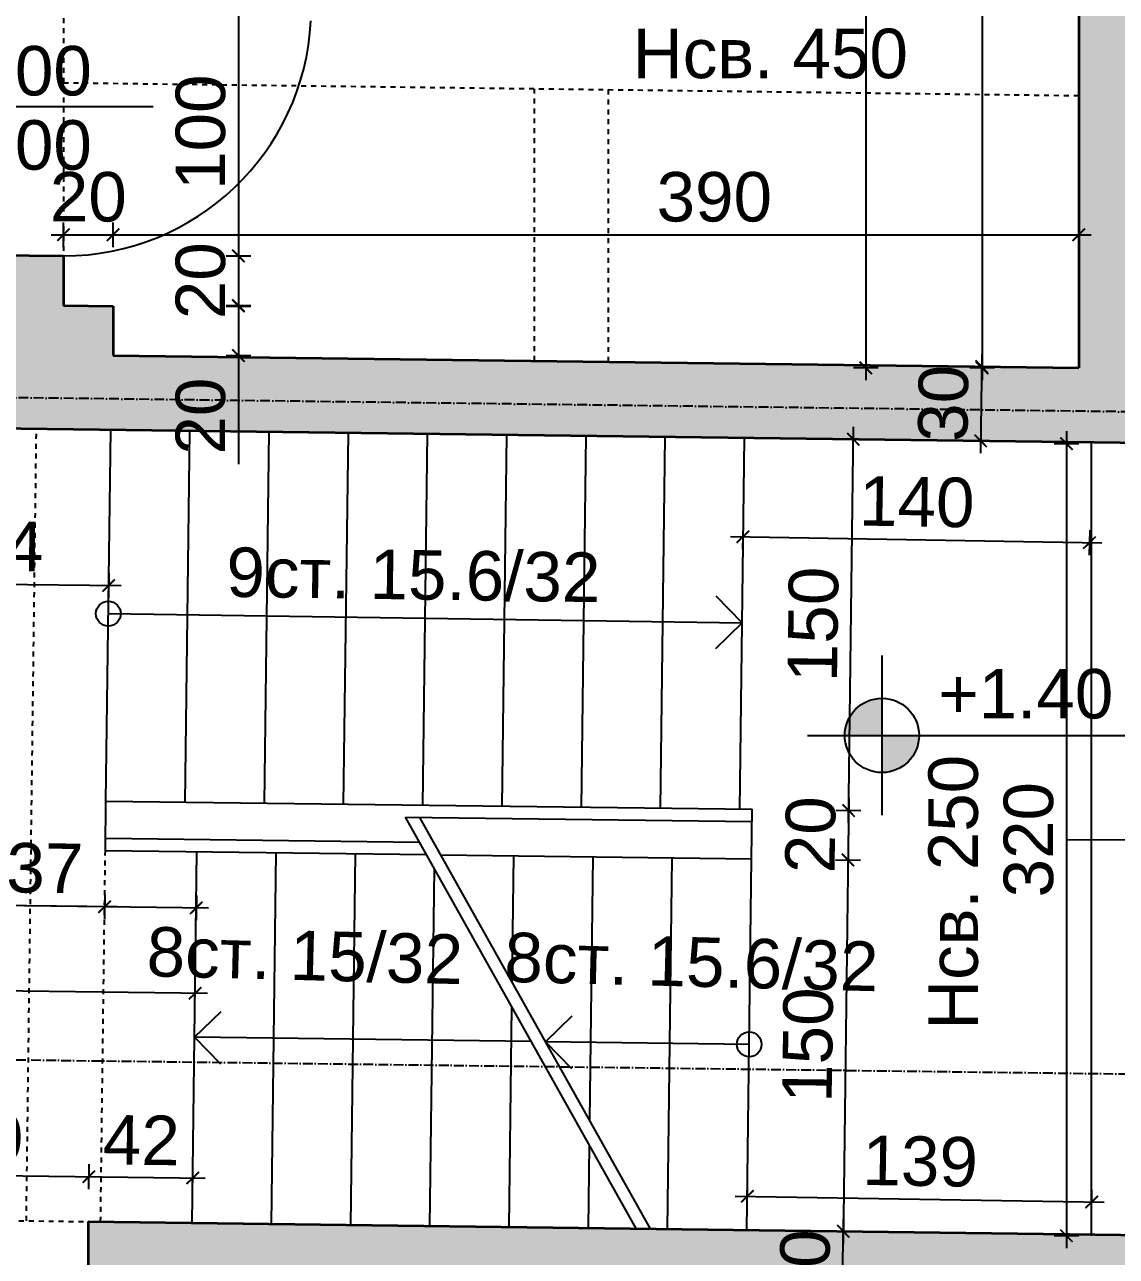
# Model space of a CAD drawing. Header units: inches. Extents: x -72385 to 39588, y -6525 to 66685.
# Drawn here: x -40683.1 to -40242.2, y 22414.9 to 22912.5 of the extents above; entities that cross this region are included whole.
import ezdxf

# ---------------------------------------------------------------- set-up
doc = ezdxf.new("R2010")
doc.units = ezdxf.units.IN
doc.header["$MEASUREMENT"] = 0
doc.linetypes.add('DashDot', pattern=[0.6, 0.4, -0.1, 0, -0.1])
doc.linetypes.add('Hidden', pattern=[0.4, 0.2, -0.2])
for name, color, linetype, lineweight in [('Врати', 251, 'Continuous', 25), ('Изгледни линии', 253, 'Continuous', 25), ('Линия на разрез', 252, 'DashDot', 25), ('Надписи Hсв', 252, 'Continuous', 25), ('Надписи врати', 252, 'Continuous', 25), ('Надписи коти вътрешни', 252, 'Continuous', 25), ('Надписи нива', 252, 'Continuous', 25), ('Надписи прозорци', 252, 'Continuous', 25), ('Оси', 252, 'DashDot', 25), ('Пунктир', 253, 'Hidden', 25), ('Разрезни линии', 7, 'Continuous', 35), ('Щрих стени', 254, 'Continuous', 25)]:
    doc.layers.add(name, color=color, linetype=linetype, lineweight=lineweight)
doc.styles.add('Arial Regular', font='arial.ttf')
doc.styles.get("Standard").update_dxf_attribs({"font": 'arial.ttf'})
doc.dimstyles.new('Annotative', dxfattribs={"dimscale": 0, "dimtxt": 20, "dimasz": 5, "dimexe": 5, "dimexo": 5, "dimgap": 5, "dimtad": 1, "dimdec": 0, "dimzin": 0, "dimdsep": 46, "dimtxsty": 'Standard', "dimblk": 'ARCHTICK', "dimcen": 5, "dimdle": 5, "dimadec": 0, "dimazin": 0, "dimtfac": 1, "dimtdec": 0, "dimtofl": 0, "dimtmove": 0, "dimatfit": 3, "dimldrblk": 'ARCHTICK', "dimfxl": 5, "dimfxlon": 1, "dimtolj": 1, "dimtzin": 0, "dimarcsym": 1})

# ---------------------------------------------------------------- blocks, each defined once
blk = doc.blocks.new('_ArchTick')
at = {"color": 0, "linetype": 'ByBlock', "const_width": 0.15}
blk.add_lwpolyline([(-0.5, -0.5), (0.5, 0.5)], dxfattribs=at)
blk = doc.blocks.new('*D5395')
at = {"layer": 'Defpoints', "color": 0, "ltscale": 50, "transparency": 16777216}
for p in [(-40732.34, 22749.91), (-40648.3, 22748.84), (-40649.1, 22685.95)]:
    blk.add_point(p, dxfattribs=at)
at = {"layer": 'Надписи коти вътрешни', "color": 0, "lineweight": -2, "ltscale": 50, "transparency": 16777216}
for p, q in [((-40733.07, 22692.02), (-40733.2, 22682.02)), ((-40649.04, 22690.95), (-40649.17, 22680.95)), ((-40738.14, 22687.08), (-40644.1, 22685.88))]:
    blk.add_line(p, q, dxfattribs=at)
at = {"layer": 'Надписи коти вътрешни', "color": 0, "lineweight": -2, "ltscale": 50, "transparency": 16777216, "xscale": 5, "yscale": 5, "zscale": 5}
for p, rotation in [((-40733.14, 22687.02), 179.2706286525463), ((-40649.1, 22685.95), 359.2706286525463)]:
    blk.add_blockref('_ArchTick', p, dxfattribs=dict(at, rotation=rotation))
at = {"layer": 'Надписи коти вътрешни', "color": 0, "ltscale": 50, "transparency": 16777216, "insert": (-40690.93, 22701.69), "char_height": 20, "attachment_point": 5, "rotation": 359.2706}
blk.add_mtext('\\A1;84', dxfattribs=at)
blk = doc.blocks.new('*D3099')
at = {"layer": 'Defpoints', "color": 0, "ltscale": 50, "transparency": 16777216}
for p in [(-40657.11, 22447.09), (-40757.34, 22430.2), (-40657.34, 22428.92)]:
    blk.add_point(p, dxfattribs=at)
at = {"layer": 'Надписи коти вътрешни', "color": 0, "lineweight": -2, "ltscale": 50, "transparency": 16777216}
for p, q in [((-40757.17, 22443.36), (-40757.04, 22453.36)), ((-40657.17, 22442.09), (-40657.04, 22452.09)), ((-40762.11, 22448.43), (-40652.11, 22447.03))]:
    blk.add_line(p, q, dxfattribs=at)
at = {"layer": 'Надписи коти вътрешни', "color": 0, "lineweight": -2, "ltscale": 50, "transparency": 16777216, "xscale": 5, "yscale": 5, "zscale": 5}
for p, rotation in [((-40757.11, 22448.36), 179.2706286525483), ((-40657.11, 22447.09), 359.2706286525483)]:
    blk.add_blockref('_ArchTick', p, dxfattribs=dict(at, rotation=rotation))
at = {"layer": 'Надписи коти вътрешни', "color": 0, "ltscale": 50, "transparency": 16777216, "insert": (-40706.91, 22462.94), "char_height": 20, "attachment_point": 5, "rotation": 359.2706}
blk.add_mtext('\\A1;100', dxfattribs=at)
blk = doc.blocks.new('*D3100')
at = {"layer": 'Defpoints', "color": 0, "ltscale": 50, "transparency": 16777216}
for p in [(-40615.15, 22446.56), (-40657.34, 22428.92), (-40615.38, 22428.39)]:
    blk.add_point(p, dxfattribs=at)
at = {"layer": 'Надписи коти вътрешни', "color": 0, "lineweight": -2, "ltscale": 50, "transparency": 16777216}
for p, q in [((-40657.17, 22442.09), (-40657.04, 22452.09)), ((-40615.21, 22441.56), (-40615.08, 22451.56)), ((-40662.11, 22447.15), (-40610.15, 22446.49))]:
    blk.add_line(p, q, dxfattribs=at)
at = {"layer": 'Надписи коти вътрешни', "color": 0, "lineweight": -2, "ltscale": 50, "transparency": 16777216, "xscale": 5, "yscale": 5, "zscale": 5}
for p, rotation in [((-40657.11, 22447.09), 179.2706286525592), ((-40615.15, 22446.56), 359.2706286525592)]:
    blk.add_blockref('_ArchTick', p, dxfattribs=dict(at, rotation=rotation))
at = {"layer": 'Надписи коти вътрешни', "color": 0, "ltscale": 50, "transparency": 16777216, "insert": (-40635.94, 22461.86), "char_height": 20, "attachment_point": 5, "rotation": 359.2706}
blk.add_mtext('\\A1;42', dxfattribs=at)
blk = doc.blocks.new('*D3101')
at = {"layer": 'Defpoints', "color": 0, "ltscale": 50, "transparency": 16777216}
for p in [(-40252.11, 22436.83), (-40391.4, 22425.54), (-40252.34, 22423.2)]:
    blk.add_point(p, dxfattribs=at)
at = {"layer": 'Надписи коти вътрешни', "color": 0, "lineweight": -2, "ltscale": 50, "transparency": 16777216}
for p, q in [((-40391.25, 22434.18), (-40391.08, 22444.17)), ((-40252.19, 22431.83), (-40252.02, 22441.83)), ((-40396.17, 22439.26), (-40247.11, 22436.75))]:
    blk.add_line(p, q, dxfattribs=at)
at = {"layer": 'Надписи коти вътрешни', "color": 0, "lineweight": -2, "ltscale": 50, "transparency": 16777216, "xscale": 5, "yscale": 5, "zscale": 5}
for p, rotation in [((-40391.17, 22439.18), 179.0346488675228), ((-40252.11, 22436.83), 359.0346488675228)]:
    blk.add_blockref('_ArchTick', p, dxfattribs=dict(at, rotation=rotation))
at = {"layer": 'Надписи коти вътрешни', "color": 0, "ltscale": 50, "transparency": 16777216, "insert": (-40321.38, 22453.22), "char_height": 20, "attachment_point": 5, "rotation": 359.0346}
blk.add_mtext('\\A1;139', dxfattribs=at)
blk = doc.blocks.new('*D3102')
at = {"layer": 'Defpoints', "color": 0, "ltscale": 50, "transparency": 16777216}
for p in [(-40392.32, 22745.58), (-40252.34, 22743.22), (-40253.01, 22703.24)]:
    blk.add_point(p, dxfattribs=at)
at = {"layer": 'Надписи коти вътрешни', "color": 0, "lineweight": -2, "ltscale": 50, "transparency": 16777216}
for p, q in [((-40392.91, 22710.59), (-40393.08, 22700.6)), ((-40398, 22705.68), (-40248.01, 22703.16)), ((-40252.93, 22708.24), (-40253.09, 22698.24))]:
    blk.add_line(p, q, dxfattribs=at)
at = {"layer": 'Надписи коти вътрешни', "color": 0, "lineweight": -2, "ltscale": 50, "transparency": 16777216, "xscale": 5, "yscale": 5, "zscale": 5}
for p, rotation in [((-40393, 22705.6), 179.036209973822), ((-40253.01, 22703.24), 359.036209973822)]:
    blk.add_blockref('_ArchTick', p, dxfattribs=dict(at, rotation=rotation))
at = {"layer": 'Надписи коти вътрешни', "color": 0, "ltscale": 50, "transparency": 16777216, "insert": (-40322.75, 22719.63), "char_height": 20, "attachment_point": 5, "rotation": 359.0362}
blk.add_mtext('\\A1;140', dxfattribs=at)
blk = doc.blocks.new('*D3103')
at = {"layer": 'Defpoints', "color": 0, "ltscale": 50, "transparency": 16777216}
for p in [(-40252.34, 22743.22), (-40262.33, 22423.2), (-40252.34, 22423.2)]:
    blk.add_point(p, dxfattribs=at)
at = {"layer": 'Надписи коти вътрешни', "color": 0, "lineweight": -2, "ltscale": 50, "transparency": 16777216}
for p, q in [((-40262.33, 22748.22), (-40262.33, 22418.2)), ((-40257.34, 22743.22), (-40267.33, 22743.22)), ((-40257.34, 22423.2), (-40267.33, 22423.2))]:
    blk.add_line(p, q, dxfattribs=at)
at = {"layer": 'Надписи коти вътрешни', "color": 0, "lineweight": -2, "ltscale": 50, "transparency": 16777216, "xscale": 5, "yscale": 5, "zscale": 5}
for p, rotation in [((-40262.33, 22743.22), 90), ((-40262.33, 22423.2), 270)]:
    blk.add_blockref('_ArchTick', p, dxfattribs=dict(at, rotation=rotation))
at = {"layer": 'Надписи коти вътрешни', "color": 0, "ltscale": 50, "transparency": 16777216, "insert": (-40277.55, 22583.21), "char_height": 20, "attachment_point": 5, "rotation": 90}
blk.add_mtext('\\A1;320', dxfattribs=at)
blk = doc.blocks.new('*D3095')
at = {"layer": 'Defpoints', "color": 0, "ltscale": 50, "transparency": 16777216}
for p in [(-40389.49, 22575.53), (-40391.4, 22425.54), (-40352.46, 22425.04)]:
    blk.add_point(p, dxfattribs=at)
at = {"layer": 'Надписи коти вътрешни', "color": 0, "lineweight": -2, "ltscale": 50, "transparency": 16777216}
for p, q in [((-40350.49, 22580.03), (-40352.52, 22420.04)), ((-40355.55, 22575.09), (-40345.55, 22574.97)), ((-40357.46, 22425.11), (-40347.46, 22424.98))]:
    blk.add_line(p, q, dxfattribs=at)
at = {"layer": 'Надписи коти вътрешни', "color": 0, "lineweight": -2, "ltscale": 50, "transparency": 16777216, "xscale": 5, "yscale": 5, "zscale": 5}
for p, rotation in [((-40350.55, 22575.03), 89.270628652551), ((-40352.46, 22425.04), 269.270628652551)]:
    blk.add_blockref('_ArchTick', p, dxfattribs=dict(at, rotation=rotation))
at = {"layer": 'Надписи коти вътрешни', "color": 0, "ltscale": 50, "transparency": 16777216, "insert": (-40366.72, 22500.23), "char_height": 20, "attachment_point": 5, "rotation": 89.2706}
blk.add_mtext('\\A1;150', dxfattribs=at)
blk = doc.blocks.new('*D3096')
at = {"layer": 'Defpoints', "color": 0, "ltscale": 50, "transparency": 16777216}
for p in [(-40392.32, 22745.58), (-40348.39, 22745.02), (-40394.23, 22595.59)]:
    blk.add_point(p, dxfattribs=at)
at = {"layer": 'Надписи коти вътрешни', "color": 0, "lineweight": -2, "ltscale": 50, "transparency": 16777216}
for p, q in [((-40350.36, 22590.03), (-40348.32, 22750.02)), ((-40353.39, 22745.08), (-40343.39, 22744.95)), ((-40355.3, 22595.09), (-40345.3, 22594.97))]:
    blk.add_line(p, q, dxfattribs=at)
at = {"layer": 'Надписи коти вътрешни', "color": 0, "lineweight": -2, "ltscale": 50, "transparency": 16777216, "xscale": 5, "yscale": 5, "zscale": 5}
for p, rotation in [((-40348.39, 22745.02), 89.270628652552), ((-40350.3, 22595.03), 269.270628652552)]:
    blk.add_blockref('_ArchTick', p, dxfattribs=dict(at, rotation=rotation))
at = {"layer": 'Надписи коти вътрешни', "color": 0, "ltscale": 50, "transparency": 16777216, "insert": (-40364.55, 22670.22), "char_height": 20, "attachment_point": 5, "rotation": 89.2706}
blk.add_mtext('\\A1;150', dxfattribs=at)
blk = doc.blocks.new('*D3097')
at = {"layer": 'Defpoints', "color": 0, "ltscale": 50, "transparency": 16777216}
for p in [(-40389.23, 22595.53), (-40389.49, 22575.53), (-40350.55, 22575.03)]:
    blk.add_point(p, dxfattribs=at)
at = {"layer": 'Надписи коти вътрешни', "color": 0, "lineweight": -2, "ltscale": 50, "transparency": 16777216}
for p, q in [((-40350.23, 22600.03), (-40350.61, 22570.03)), ((-40355.3, 22595.09), (-40345.3, 22594.97)), ((-40355.55, 22575.09), (-40345.55, 22574.97))]:
    blk.add_line(p, q, dxfattribs=at)
at = {"layer": 'Надписи коти вътрешни', "color": 0, "lineweight": -2, "ltscale": 50, "transparency": 16777216, "xscale": 5, "yscale": 5, "zscale": 5}
for p, rotation in [((-40350.3, 22595.03), 89.27062865252148), ((-40350.55, 22575.03), 269.2706286525215)]:
    blk.add_blockref('_ArchTick', p, dxfattribs=dict(at, rotation=rotation))
at = {"layer": 'Надписи коти вътрешни', "color": 0, "ltscale": 50, "transparency": 16777216, "insert": (-40365.63, 22585.22), "char_height": 20, "attachment_point": 5, "rotation": 89.2706}
blk.add_mtext('\\A1;20', dxfattribs=at)
blk = doc.blocks.new('*D3106')
at = {"layer": 'Defpoints', "color": 0, "ltscale": 50, "transparency": 16777216}
for p in [(-40650.47, 22578.85), (-40613.47, 22578.38), (-40650.76, 22556.13)]:
    blk.add_point(p, dxfattribs=at)
at = {"layer": 'Надписи коти вътрешни', "color": 0, "lineweight": -2, "ltscale": 50, "transparency": 16777216}
for p, q in [((-40650.69, 22561.13), (-40650.82, 22551.13)), ((-40613.7, 22560.66), (-40613.82, 22550.66)), ((-40650.76, 22556.13), (-40694.39, 22556.68)), ((-40608.76, 22555.59), (-40650.76, 22556.13))]:
    blk.add_line(p, q, dxfattribs=at)
at = {"layer": 'Надписи коти вътрешни', "color": 0, "lineweight": -2, "ltscale": 50, "transparency": 16777216, "xscale": 5, "yscale": 5, "zscale": 5}
for p, rotation in [((-40650.76, 22556.13), 179.2706286525415), ((-40613.76, 22555.66), 359.2706286525415)]:
    blk.add_blockref('_ArchTick', p, dxfattribs=dict(at, rotation=rotation))
at = {"layer": 'Надписи коти вътрешни', "color": 0, "ltscale": 50, "transparency": 16777216, "insert": (-40674.88, 22571.65), "char_height": 20, "attachment_point": 5, "rotation": 359.2706}
blk.add_mtext('\\A1;37', dxfattribs=at)
blk = doc.blocks.new('*D3107')
at = {"layer": 'Defpoints', "color": 0, "ltscale": 50, "transparency": 16777216}
for p in [(-41112.34, 22754.74), (-40648.3, 22748.84), (-41114.79, 22562.04)]:
    blk.add_point(p, dxfattribs=at)
at = {"layer": 'Надписи коти вътрешни', "color": 0, "lineweight": -2, "ltscale": 50, "transparency": 16777216}
for p, q in [((-41114.73, 22567.04), (-41114.85, 22557.04)), ((-40645.76, 22556.06), (-41119.79, 22562.1)), ((-40650.69, 22561.13), (-40650.82, 22551.13))]:
    blk.add_line(p, q, dxfattribs=at)
at = {"layer": 'Надписи коти вътрешни', "color": 0, "lineweight": -2, "ltscale": 50, "transparency": 16777216, "xscale": 5, "yscale": 5, "zscale": 5}
for p, rotation in [((-41114.79, 22562.04), 179.2706267424351), ((-40650.76, 22556.13), 359.2706267424351)]:
    blk.add_blockref('_ArchTick', p, dxfattribs=dict(at, rotation=rotation))
at = {"layer": 'Надписи коти вътрешни', "color": 0, "ltscale": 50, "transparency": 16777216, "insert": (-40882.58, 22574.29), "char_height": 20, "attachment_point": 5, "rotation": 359.2706}
blk.add_mtext('\\A1;464', dxfattribs=at)
blk = doc.blocks.new('*D3108')
at = {"layer": 'Defpoints', "color": 0, "ltscale": 50, "transparency": 16777216}
for p in [(-41111.16, 22527.5), (-41112.34, 22434.72), (-40615.38, 22428.39)]:
    blk.add_point(p, dxfattribs=at)
at = {"layer": 'Надписи коти вътрешни', "color": 0, "lineweight": -2, "ltscale": 50, "transparency": 16777216}
for p, q in [((-41111.22, 22522.5), (-41111.09, 22532.5)), ((-40609.2, 22521.11), (-41116.16, 22527.57)), ((-40614.26, 22516.18), (-40614.13, 22526.17))]:
    blk.add_line(p, q, dxfattribs=at)
at = {"layer": 'Надписи коти вътрешни', "color": 0, "lineweight": -2, "ltscale": 50, "transparency": 16777216, "xscale": 5, "yscale": 5, "zscale": 5}
for p, rotation in [((-41111.16, 22527.5), 179.27062686898), ((-40614.2, 22521.18), 359.27062686898)]:
    blk.add_blockref('_ArchTick', p, dxfattribs=dict(at, rotation=rotation))
at = {"layer": 'Надписи коти вътрешни', "color": 0, "ltscale": 50, "transparency": 16777216, "insert": (-40862.48, 22539.55), "char_height": 20, "attachment_point": 5, "rotation": 359.2706}
blk.add_mtext('\\A1;497', dxfattribs=at)
blk = doc.blocks.new('*D8182')
at = {"layer": 'Defpoints', "color": 0, "ltscale": 50, "transparency": 16777216}
for p in [(-40257.34, 23023.88), (-40296.36, 22773.86), (-40257.34, 22773.86)]:
    blk.add_point(p, dxfattribs=at)
at = {"layer": 'Надписи коти вътрешни', "color": 0, "lineweight": -2, "ltscale": 50, "transparency": 16777216}
for p, q in [((-40296.36, 23028.88), (-40296.36, 22768.86)), ((-40291.36, 23023.88), (-40301.36, 23023.88)), ((-40291.36, 22773.86), (-40301.36, 22773.86))]:
    blk.add_line(p, q, dxfattribs=at)
at = {"layer": 'Надписи коти вътрешни', "color": 0, "lineweight": -2, "ltscale": 50, "transparency": 16777216, "xscale": 5, "yscale": 5, "zscale": 5}
for p, rotation in [((-40296.36, 23023.88), 90), ((-40296.36, 22773.86), 270)]:
    blk.add_blockref('_ArchTick', p, dxfattribs=dict(at, rotation=rotation))
at = {"layer": 'Надписи коти вътрешни', "color": 0, "ltscale": 50, "transparency": 16777216, "insert": (-40311.57, 22950.13), "char_height": 20, "attachment_point": 5, "rotation": 90}
blk.add_mtext('\\A1;250', dxfattribs=at)
blk = doc.blocks.new('*D8181')
at = {"layer": 'Defpoints', "color": 0, "ltscale": 50, "transparency": 16777216}
for p in [(-40257.34, 22827.65), (-40647.34, 22778.83), (-40257.34, 22773.86)]:
    blk.add_point(p, dxfattribs=at)
at = {"layer": 'Надписи коти вътрешни', "color": 0, "lineweight": -2, "ltscale": 50, "transparency": 16777216}
for p, q in [((-40647.34, 22822.65), (-40647.34, 22832.65)), ((-40257.34, 22822.65), (-40257.34, 22832.65)), ((-40652.34, 22827.65), (-40252.34, 22827.65))]:
    blk.add_line(p, q, dxfattribs=at)
at = {"layer": 'Надписи коти вътрешни', "color": 0, "lineweight": -2, "ltscale": 50, "transparency": 16777216, "xscale": 5, "yscale": 5, "zscale": 5, "rotation": 180}
blk.add_blockref('_ArchTick', (-40647.34, 22827.65), dxfattribs=at)
at = {"layer": 'Надписи коти вътрешни', "color": 0, "lineweight": -2, "ltscale": 50, "transparency": 16777216, "xscale": 5, "yscale": 5, "zscale": 5}
blk.add_blockref('_ArchTick', (-40257.34, 22827.65), dxfattribs=at)
at = {"layer": 'Надписи коти вътрешни', "color": 0, "ltscale": 50, "transparency": 16777216, "insert": (-40404.53, 22842.86), "char_height": 20, "attachment_point": 5}
blk.add_mtext('\\A1;390', dxfattribs=at)
blk = doc.blocks.new('*D3122')
at = {"layer": 'Defpoints', "color": 0, "ltscale": 50, "transparency": 16777216}
for p in [(-40647.34, 22827.65), (-40667.34, 22799.08), (-40647.34, 22798.83)]:
    blk.add_point(p, dxfattribs=at)
at = {"layer": 'Надписи коти вътрешни', "color": 0, "lineweight": -2, "ltscale": 50, "transparency": 16777216}
for p, q in [((-40667.34, 22822.65), (-40667.34, 22832.65)), ((-40647.34, 22822.65), (-40647.34, 22832.65)), ((-40672.34, 22827.65), (-40642.34, 22827.65))]:
    blk.add_line(p, q, dxfattribs=at)
at = {"layer": 'Надписи коти вътрешни', "color": 0, "lineweight": -2, "ltscale": 50, "transparency": 16777216, "xscale": 5, "yscale": 5, "zscale": 5, "rotation": 180}
blk.add_blockref('_ArchTick', (-40667.34, 22827.65), dxfattribs=at)
at = {"layer": 'Надписи коти вътрешни', "color": 0, "lineweight": -2, "ltscale": 50, "transparency": 16777216, "xscale": 5, "yscale": 5, "zscale": 5}
blk.add_blockref('_ArchTick', (-40647.34, 22827.65), dxfattribs=at)
at = {"layer": 'Надписи коти вътрешни', "color": 0, "ltscale": 50, "transparency": 16777216, "insert": (-40657.34, 22842.86), "char_height": 20, "attachment_point": 5}
blk.add_mtext('\\A1;20', dxfattribs=at)
blk = doc.blocks.new('*D3123')
at = {"layer": 'Defpoints', "color": 0, "ltscale": 50, "transparency": 16777216}
for p in [(-40647.34, 22798.83), (-40647.34, 22778.83), (-40596.73, 22778.83)]:
    blk.add_point(p, dxfattribs=at)
at = {"layer": 'Надписи коти вътрешни', "color": 0, "lineweight": -2, "ltscale": 50, "transparency": 16777216}
for p, q in [((-40596.73, 22803.83), (-40596.73, 22778.83)), ((-40601.73, 22798.83), (-40591.73, 22798.83)), ((-40601.73, 22778.83), (-40591.73, 22778.83)), ((-40596.73, 22778.83), (-40596.73, 22734.9))]:
    blk.add_line(p, q, dxfattribs=at)
at = {"layer": 'Надписи коти вътрешни', "color": 0, "lineweight": -2, "ltscale": 50, "transparency": 16777216, "xscale": 5, "yscale": 5, "zscale": 5}
for p, rotation in [((-40596.73, 22798.83), 90), ((-40596.73, 22778.83), 270)]:
    blk.add_blockref('_ArchTick', p, dxfattribs=dict(at, rotation=rotation))
at = {"layer": 'Надписи коти вътрешни', "color": 0, "ltscale": 50, "transparency": 16777216, "insert": (-40611.95, 22754.36), "char_height": 20, "attachment_point": 5, "rotation": 90}
blk.add_mtext('\\A1;20', dxfattribs=at)
blk = doc.blocks.new('*D3124')
at = {"layer": 'Defpoints', "color": 0, "ltscale": 50, "transparency": 16777216}
for p in [(-40667.34, 22819.08), (-40667.34, 22799.08), (-40596.73, 22799.08)]:
    blk.add_point(p, dxfattribs=at)
at = {"layer": 'Надписи коти вътрешни', "color": 0, "lineweight": -2, "ltscale": 50, "transparency": 16777216}
for p, q in [((-40596.73, 22824.08), (-40596.73, 22794.08)), ((-40601.73, 22819.08), (-40591.73, 22819.08)), ((-40601.73, 22799.08), (-40591.73, 22799.08))]:
    blk.add_line(p, q, dxfattribs=at)
at = {"layer": 'Надписи коти вътрешни', "color": 0, "lineweight": -2, "ltscale": 50, "transparency": 16777216, "xscale": 5, "yscale": 5, "zscale": 5}
for p, rotation in [((-40596.73, 22819.08), 90), ((-40596.73, 22799.08), 270)]:
    blk.add_blockref('_ArchTick', p, dxfattribs=dict(at, rotation=rotation))
at = {"layer": 'Надписи коти вътрешни', "color": 0, "ltscale": 50, "transparency": 16777216, "insert": (-40611.95, 22809.08), "char_height": 20, "attachment_point": 5, "rotation": 90}
blk.add_mtext('\\A1;20', dxfattribs=at)
blk = doc.blocks.new('*D3125')
at = {"layer": 'Defpoints', "color": 0, "ltscale": 50, "transparency": 16777216}
for p in [(-40667.34, 22919.09), (-40667.34, 22819.08), (-40596.73, 22819.08)]:
    blk.add_point(p, dxfattribs=at)
at = {"layer": 'Надписи коти вътрешни', "color": 0, "lineweight": -2, "ltscale": 50, "transparency": 16777216}
for p, q in [((-40596.73, 22924.09), (-40596.73, 22814.08)), ((-40601.73, 22919.09), (-40591.73, 22919.09)), ((-40601.73, 22819.08), (-40591.73, 22819.08))]:
    blk.add_line(p, q, dxfattribs=at)
at = {"layer": 'Надписи коти вътрешни', "color": 0, "lineweight": -2, "ltscale": 50, "transparency": 16777216, "xscale": 5, "yscale": 5, "zscale": 5}
for p, rotation in [((-40596.73, 22919.09), 90), ((-40596.73, 22819.08), 270)]:
    blk.add_blockref('_ArchTick', p, dxfattribs=dict(at, rotation=rotation))
at = {"layer": 'Надписи коти вътрешни', "color": 0, "ltscale": 50, "transparency": 16777216, "insert": (-40611.95, 22869.09), "char_height": 20, "attachment_point": 5, "rotation": 90}
blk.add_mtext('\\A1;100', dxfattribs=at)
blk = doc.blocks.new('*D3126')
at = {"layer": 'Defpoints', "color": 0, "ltscale": 50, "transparency": 16777216}
for p in [(-40257.34, 23341.41), (-40343.35, 22773.86), (-40257.34, 22773.86)]:
    blk.add_point(p, dxfattribs=at)
at = {"layer": 'Надписи коти вътрешни', "color": 0, "lineweight": -2, "ltscale": 50, "transparency": 16777216}
for p, q in [((-40343.35, 23346.41), (-40343.35, 22768.86)), ((-40338.35, 23341.41), (-40348.35, 23341.41)), ((-40338.35, 22773.86), (-40348.35, 22773.86))]:
    blk.add_line(p, q, dxfattribs=at)
at = {"layer": 'Надписи коти вътрешни', "color": 0, "lineweight": -2, "ltscale": 50, "transparency": 16777216, "xscale": 5, "yscale": 5, "zscale": 5}
for p, rotation in [((-40343.35, 23341.41), 90), ((-40343.35, 22773.86), 270)]:
    blk.add_blockref('_ArchTick', p, dxfattribs=dict(at, rotation=rotation))
at = {"layer": 'Надписи коти вътрешни', "color": 0, "ltscale": 50, "transparency": 16777216, "insert": (-40358.56, 23057.63), "char_height": 20, "attachment_point": 5, "rotation": 90}
blk.add_mtext('\\A1;568', dxfattribs=at)
blk = doc.blocks.new('*D7435')
at = {"layer": 'Defpoints', "color": 0, "ltscale": 10, "transparency": 16777216}
for p in [(-40387.12, 22425.48), (-40352.46, 22425.04), (-40387.5, 22395.49)]:
    blk.add_point(p, dxfattribs=at)
at = {"layer": 'Надписи коти вътрешни', "color": 0, "lineweight": -2, "ltscale": 10, "transparency": 16777216}
for p, q in [((-40352.91, 22390.05), (-40352.4, 22430.04)), ((-40357.46, 22425.11), (-40347.46, 22424.98)), ((-40357.84, 22395.11), (-40347.84, 22394.98))]:
    blk.add_line(p, q, dxfattribs=at)
at = {"layer": 'Надписи коти вътрешни', "color": 0, "lineweight": -2, "ltscale": 10, "transparency": 16777216, "xscale": 5, "yscale": 5, "zscale": 5}
for p, rotation in [((-40352.46, 22425.04), 89.27062865254904), ((-40352.84, 22395.05), 269.2706286525491)]:
    blk.add_blockref('_ArchTick', p, dxfattribs=dict(at, rotation=rotation))
at = {"layer": 'Надписи коти вътрешни', "color": 0, "ltscale": 10, "transparency": 16777216, "insert": (-40367.87, 22410.24), "char_height": 20, "attachment_point": 5, "rotation": 89.2706}
blk.add_mtext('\\A1;30', dxfattribs=at)
blk = doc.blocks.new('*D7437')
at = {"layer": 'Defpoints', "color": 0, "ltscale": 10, "transparency": 16777216}
for p in [(-40308.25, 22774.51), (-40308.63, 22744.51), (-40296.95, 22744.36)]:
    blk.add_point(p, dxfattribs=at)
at = {"layer": 'Надписи коти вътрешни', "color": 0, "lineweight": -2, "ltscale": 10, "transparency": 16777216}
for p, q in [((-40296.51, 22779.36), (-40297.02, 22739.36)), ((-40301.57, 22774.42), (-40291.57, 22774.3)), ((-40301.95, 22744.43), (-40291.95, 22744.3))]:
    blk.add_line(p, q, dxfattribs=at)
at = {"layer": 'Надписи коти вътрешни', "color": 0, "lineweight": -2, "ltscale": 10, "transparency": 16777216, "xscale": 5, "yscale": 5, "zscale": 5}
for p, rotation in [((-40296.57, 22774.36), 89.27062865254915), ((-40296.95, 22744.36), 269.2706286525491)]:
    blk.add_blockref('_ArchTick', p, dxfattribs=dict(at, rotation=rotation))
at = {"layer": 'Надписи коти вътрешни', "color": 0, "ltscale": 10, "transparency": 16777216, "insert": (-40311.98, 22759.56), "char_height": 20, "attachment_point": 5, "rotation": 89.2706}
blk.add_mtext('\\A1;30', dxfattribs=at)

msp = doc.modelspace()

# ---------------------------------------------------------------- hatches: boundary and pattern name
at = {"layer": 'Надписи нива', "ltscale": 50}
h = msp.add_hatch(color=256, dxfattribs=at)
h.dxf.hatch_style = 1
h.paths.add_polyline_path([(-40336.84, 22610.35, 0.414214), (-40321.84, 22625.35), (-40336.84, 22625.35)])
h.paths.add_polyline_path([(-40336.84, 22625.35), (-40336.84, 22640.35, 0.414214), (-40351.84, 22625.35)])
at = {"layer": 'Щрих стени', "ltscale": 10}
h = msp.add_hatch(color=256, dxfattribs=at)
h.dxf.hatch_style = 1
h.paths.add_polyline_path([(-42607.34, 24003.88), (-42642.34, 24004.32), (-42642.34, 23969.32), (-42607.34, 23968.87)])
h.paths.add_polyline_path([(-42094.84, 23394.8), (-42299.84, 23397.41), (-42299.84, 23427.37), (-42309.84, 23427.49), (-42309.84, 23920.08), (-42307.34, 23920.05), (-42307.34, 24000.06), (-42342.34, 24000.5), (-42342.34, 23920.49), (-42339.84, 23920.46), (-42339.84, 23427.87), (-42349.84, 23428), (-42349.84, 23398.05), (-42549.84, 23400.59), (-42549.84, 23370.59), (-42349.84, 23368.05), (-42349.84, 23337.99), (-42299.84, 23337.36), (-42299.84, 23367.41), (-42094.84, 23364.8)])
h.paths.add_polyline_path([(-42007.34, 23996.24), (-42042.34, 23996.68), (-42042.34, 23961.68), (-42007.34, 23961.23)])
h.paths.add_polyline_path([(-41499.84, 23387.23), (-41699.84, 23389.77), (-41699.84, 23419.73), (-41709.84, 23419.85), (-41709.84, 23912.44), (-41707.34, 23912.41), (-41707.34, 23992.42), (-41742.34, 23992.86), (-41742.34, 23912.86), (-41739.84, 23912.82), (-41739.84, 23420.24), (-41774.84, 23420.68), (-41774.84, 23390.73), (-41934.84, 23392.76), (-41934.84, 23362.76), (-41749.84, 23360.41), (-41749.84, 23330.36), (-41699.84, 23329.72), (-41699.84, 23359.77), (-41499.84, 23357.22)])
h.paths.add_polyline_path([(-41407.34, 23988.6), (-41442.34, 23989.04), (-41442.34, 23954.04), (-41407.34, 23953.6)])
h.paths.add_polyline_path([(-40222.34, 23973.51), (-40717.34, 23979.81), (-40717.34, 23964.81), (-40907.34, 23967.23), (-40907.34, 23982.23), (-41142.34, 23985.22), (-41142.34, 23905.22), (-41107.34, 23904.77), (-41107.34, 23949.78), (-40697.34, 23944.56), (-40697.34, 23657.03), (-40667.34, 23656.65), (-40667.34, 23929.17), (-40622.34, 23928.6), (-40622.34, 23943.6), (-40257.34, 23938.96), (-40257.34, 23683.93), (-40267.34, 23684.06), (-40267.34, 23609.06), (-40257.34, 23608.93), (-40257.34, 23371.41), (-40497.34, 23374.46), (-40497.34, 23344.46), (-40257.34, 23341.41), (-40257.34, 23098.89), (-40267.34, 23099.01), (-40267.34, 23024.01), (-40257.34, 23023.88), (-40257.34, 22773.86), (-40647.34, 22778.83), (-40647.34, 22798.83), (-40667.34, 22799.08), (-40667.34, 22819.08), (-40697.34, 22819.47), (-40697.34, 22779.46), (-40732.34, 22779.91), (-40732.34, 22749.91), (-40207.34, 22743.22), (-40207.34, 22763.22), (-40222.34, 22763.41)])
h.paths.add_polyline_path([(-40597.34, 23405.74), (-40667.34, 23406.63), (-40667.34, 23436.63), (-40697.34, 23437.02), (-40697.34, 23377.01), (-41069.84, 23381.75), (-41069.84, 23407.01), (-41199.84, 23408.66), (-41199.84, 23383.41), (-41339.84, 23385.19), (-41339.84, 23355.19), (-41199.84, 23353.41), (-41199.84, 23328.66), (-41142.34, 23327.93), (-41142.34, 23297.92), (-41112.34, 23297.54), (-41112.34, 23327.54), (-41069.84, 23327), (-41069.84, 23351.75), (-40697.34, 23347.01), (-40697.34, 22919.47), (-40667.34, 22919.09), (-40667.34, 23346.63), (-40597.34, 23345.74)])
h.paths.add_polyline_path([(-41112.34, 23137.53), (-41142.34, 23137.91), (-41142.34, 23082.65), (-41949.84, 23092.93), (-41949.84, 23062.93), (-41749.84, 23060.38), (-41749.84, 22910.37), (-41744.84, 22910.31), (-41744.84, 23060.32), (-41207.34, 23053.48), (-41207.34, 22983.47), (-41142.34, 22982.64), (-41142.34, 22792.63), (-41182.34, 22793.14), (-41182.34, 22728.13), (-41699.84, 22734.72), (-41699.84, 22819.73), (-41749.84, 22820.36), (-41749.84, 22765.36), (-41774.84, 22765.68), (-41774.84, 22730.67), (-41754.84, 22730.42), (-41142.34, 22722.62), (-41142.34, 22185.08), (-41707.34, 22192.27), (-41707.34, 22237.28), (-41742.34, 22237.72), (-41742.34, 22157.71), (-41738.03, 22019.81), (-41401.27, 22028.66), (-41401.8, 22048.66), (-41708.66, 22040.59), (-41712, 22147.33), (-41124.55, 22139.85), (-41121.98, 22056.01), (-41321.83, 22050.76), (-41321.3, 22030.77), (-41291.31, 22031.56), (-41289.48, 21971.58), (-41269.48, 21972.11), (-41271.32, 22032.08), (-41121.37, 22036.02), (-41116.17, 21866.1), (-41098.68, 21866.56), (-41107.34, 22149.63), (-41097.34, 22149.5), (-41097.34, 22184.51), (-41112.34, 22184.7), (-41112.34, 22404.71), (-41077.34, 22404.27), (-41077.34, 22434.27), (-41112.34, 22434.72), (-41112.34, 22754.74), (-41042.34, 22753.85), (-41042.34, 22783.85), (-41087.34, 22784.43), (-41087.34, 22804.43), (-41112.34, 22804.75)])
h = msp.add_hatch(color=256, dxfattribs=at)
h.dxf.hatch_style = 1
h.paths.add_polyline_path([(-40777.34, 22400.45), (-40757.34, 22400.2), (-40757.34, 22430.2), (-40917.34, 22432.23), (-40917.34, 22402.23), (-40852.34, 22401.4), (-40852.34, 22391.4), (-40842.34, 22391.28), (-40842.34, 22181.26), (-40947.34, 22182.6), (-40947.34, 22147.59), (-40842.34, 22146.26), (-40841.71, 22124.76), (-40806.75, 22125.77), (-40807.34, 22145.81), (-40807.34, 22180.81), (-40812.34, 22180.88), (-40812.34, 22390.89), (-40777.34, 22390.45)])
h.paths.add_polyline_path([(-40207.34, 22423.2), (-40657.34, 22428.92), (-40657.34, 22398.92), (-40337.34, 22394.85), (-40337.34, 22379.85), (-40257.34, 22378.83), (-40257.34, 22173.81), (-40542.34, 22177.44), (-40542.34, 22142.44), (-40222.34, 22138.36), (-40222.34, 22403.39), (-40207.34, 22403.19)])

# ---------------------------------------------------------------- linework, layer by layer
at = {"layer": 'Врати', "ltscale": 50}
msp.add_arc((-40667.34, 22919.09), 100, 270, 357.134, dxfattribs=at)
at = {"layer": 'Изгледни линии', "ltscale": 50}
for p, q in [((-40650.21, 22598.85), (-40648.3, 22748.84)), ((-40618.21, 22598.44), (-40616.31, 22748.43)), ((-40586.22, 22598.03), (-40584.31, 22748.02)), ((-40554.22, 22597.63), (-40552.31, 22747.61)), ((-40522.22, 22597.22), (-40520.31, 22747.21)), ((-40490.23, 22596.81), (-40488.32, 22746.8)), ((-40458.23, 22596.4), (-40456.32, 22746.39)), ((-40426.23, 22596), (-40424.32, 22745.98)), ((-40394.23, 22595.59), (-40392.32, 22745.58)), ((-40252.34, 22743.79), (-40252.34, 22423.2)), ((-40650.47, 22578.85), (-40650.21, 22598.85)), ((-40650.21, 22598.85), (-40389.23, 22595.53)), ((-40389.49, 22575.53), (-40389.23, 22595.53)), ((-40529.22, 22592.31), (-40389.3, 22590.53)), ((-40436.07, 22426.11), (-40529.22, 22592.31)), ((-40430.29, 22426.03), (-40523.45, 22592.23)), ((-40650.4, 22583.85), (-40523.57, 22582.23)), ((-40650.47, 22578.85), (-40520.75, 22577.2)), ((-40615.38, 22428.39), (-40613.47, 22578.38)), ((-40583.38, 22427.98), (-40581.47, 22577.97)), ((-40551.38, 22427.58), (-40549.48, 22577.56)), ((-40514.98, 22577.12), (-40389.49, 22575.53)), ((-40486.13, 22525.66), (-40485.48, 22576.75)), ((-40454.84, 22469.83), (-40453.48, 22576.34)), ((-40423.39, 22425.95), (-40421.49, 22575.93)), ((-40391.4, 22425.54), (-40389.49, 22575.53)), ((-40519.39, 22427.17), (-40517.55, 22571.49)), ((-40487.39, 22426.76), (-40486.26, 22515.66)), ((-40455.39, 22426.35), (-40454.97, 22459.83))]:
    msp.add_line(p, q, dxfattribs=at)
at = {"layer": 'Линия на разрез', "ltscale": 10}
msp.add_lwpolyline([(-52598.95, 23194.44), (-52599.57, 23146), (-41314.83, 23002.34), (-41314.83, 22502.3), (-40059.7, 22486.32), (-40059.06, 22536.61)], dxfattribs=at)
at = {"layer": 'Надписи врати', "ltscale": 50}
msp.add_line((-40731.18, 22879.41), (-40631.18, 22879.41), dxfattribs=at)
at = {"layer": 'Надписи нива', "ltscale": 50}
for p, q in [((-40393.28, 22670.82), (-40403.73, 22681.58)), ((-40649.25, 22674.56), (-40393.28, 22670.82)), ((-40393.28, 22670.82), (-40404.04, 22660.37)), ((-40336.84, 22657.68), (-40336.84, 22593.17)), ((-40366.84, 22625.35), (-40236.84, 22625.35)), ((-40614.42, 22503.38), (-40603.68, 22513.86)), ((-40472.64, 22501.58), (-40461.89, 22512.05)), ((-40614.42, 22503.38), (-40603.95, 22492.64)), ((-40478.41, 22501.65), (-40614.42, 22503.38)), ((-40390.44, 22500.53), (-40472.64, 22501.58)), ((-40472.64, 22501.58), (-40462.16, 22490.84))]:
    msp.add_line(p, q, dxfattribs=at)
for centre, radius in [((-40649.25, 22674.56), 5), ((-40336.84, 22625.35), 15), ((-40390.44, 22500.53), 5)]:
    msp.add_circle(centre, radius, dxfattribs=at)
at = {"layer": 'Надписи прозорци', "ltscale": 50}
msp.add_line((-40262.33, 22583.21), (-40114.19, 22583.44), dxfattribs=at)
at = {"layer": 'Оси', "ltscale": 10}
msp.add_lwpolyline([(-39839.84, 22751.04), (-51384.84, 22898.02), (-51384.84, 23028.03), (-52799.84, 23046.04)], dxfattribs=at)
at = {"layer": 'Пунктир', "ltscale": 10}
for p, q in [((-40667.34, 22919.09), (-40667.34, 22819.08)), ((-40667.34, 22889.09), (-40257.34, 22883.87)), ((-40477.34, 22886.67), (-40477.34, 22776.66)), ((-40447.34, 22886.29), (-40447.34, 22776.28)), ((-40682.37, 22429.24), (-40678.3, 22749.22)), ((-40652.38, 22428.86), (-40650.47, 22578.85)), ((-40757.34, 22430.2), (-40657.34, 22428.92))]:
    msp.add_line(p, q, dxfattribs=at)
at = {"layer": 'Разрезни линии', "ltscale": 50}
for p, q in [((-40257.34, 23023.88), (-40257.34, 22773.86)), ((-40697.34, 22819.47), (-40667.34, 22819.08)), ((-40667.34, 22819.08), (-40667.34, 22799.08)), ((-40667.34, 22799.08), (-40647.34, 22798.83)), ((-40647.34, 22798.83), (-40647.34, 22778.83)), ((-40647.34, 22778.83), (-40257.34, 22773.86)), ((-40732.34, 22749.91), (-40207.34, 22743.22)), ((-40657.34, 22428.92), (-40207.34, 22423.2)), ((-40657.34, 22428.92), (-40657.34, 22398.92))]:
    msp.add_line(p, q, dxfattribs=at)

# ---------------------------------------------------------------- texts
at = {"layer": 'Надписи Hсв', "ltscale": 100, "insert": (-40437.44, 22910.91), "char_height": 20, "width": 180.4891, "attachment_point": 1, "style": 'Arial Regular'}
msp.add_mtext('\\pxt8;Hсв. 450', dxfattribs=at)
at = {"layer": 'Надписи Hсв', "ltscale": 100, "insert": (-40318.09, 22506.4), "char_height": 20, "width": 180.4891, "attachment_point": 1, "rotation": 90, "style": 'Arial Regular'}
msp.add_mtext('\\pxt8;Hсв. 250', dxfattribs=at)
at = {"layer": 'Надписи врати', "ltscale": 100, "char_height": 20, "width": 180.4891, "attachment_point": 1, "style": 'Arial Regular'}
for s, insert in [('100', (-40702.52, 22903.93)), ('200', (-40702.52, 22873.93))]:
    msp.add_mtext(s, dxfattribs=dict(at, insert=insert))
at = {"layer": 'Надписи нива', "ltscale": 100, "char_height": 20, "width": 180.4891, "attachment_point": 1, "style": 'Arial Regular'}
for s, insert, rotation in [('9ст. 15.6/32', (-40601.41, 22701.38), 359.1631), ('8ст. 15/32', (-40633.48, 22548.08), 358.5413), ('8ст. 15.6/32', (-40488.98, 22545.81), 358.5413)]:
    msp.add_mtext(s, dxfattribs=dict(at, insert=insert, rotation=rotation))
at = {"layer": 'Надписи нива', "ltscale": 100, "insert": (-40314.08, 22652.2), "char_height": 20, "width": 180.4891, "attachment_point": 1, "style": 'Arial Regular'}
msp.add_mtext('+1.40', dxfattribs=at)

# ---------------------------------------------------------------- dimensions: what is measured, and where the dimension line sits
at = {"layer": 'Надписи коти вътрешни', "ltscale": 50}
for base, p1, p2, picture, middle in [((-40343.35, 22773.86), (-40257.34, 23341.41), (-40257.34, 22773.86), '*D3126', (-40358.56, 23057.63)), ((-40596.73, 22819.08), (-40667.34, 22919.09), (-40667.34, 22819.08), '*D3125', (-40611.95, 22869.09)), ((-40262.33, 22423.2), (-40252.34, 22743.22), (-40252.34, 22423.2), '*D3103', (-40277.55, 22583.21))]:
    dim = msp.add_linear_dim(base=base, p1=p1, p2=p2, angle=90, dimstyle='Annotative', override={"dimscale": 0, "dimtix": 0, "dimtofl": 0, "dimtmove": 0, "dimatfit": 3}, dxfattribs=at)
    dim.commit()
    dim.dimension.update_dxf_attribs({"geometry": picture, "text_midpoint": middle})
for base, p1, p2, angle, picture, middle, dimtype in [((-40296.36, 22773.86), (-40257.34, 23023.88), (-40257.34, 22773.86), 90, '*D8182', (-40296.36, 22950.13), 128), ((-40596.73, 22799.08), (-40667.34, 22819.08), (-40667.34, 22799.08), 90, '*D3124', (-40596.73, 22809.08), 128), ((-40596.73, 22778.83), (-40647.34, 22798.83), (-40647.34, 22778.83), 90, '*D3123', (-40596.73, 22754.36), 128), ((-40350.55, 22575.03), (-40389.23, 22595.53), (-40389.49, 22575.53), 269.2706, '*D3097', (-40350.42, 22585.03), 129)]:
    dim = msp.add_linear_dim(base=base, p1=p1, p2=p2, angle=angle, dimstyle='Annotative', override={"dimscale": 0, "dimtix": 0, "dimtofl": 0, "dimtmove": 0, "dimatfit": 3}, dxfattribs=at)
    dim.commit()
    dim.dimension.update_dxf_attribs({"geometry": picture, "text_midpoint": middle, "dimtype": dimtype})
for base, p1, p2, picture, middle in [((-40647.34, 22827.65), (-40667.34, 22799.08), (-40647.34, 22798.83), '*D3122', (-40657.34, 22827.65)), ((-40257.34, 22827.65), (-40647.34, 22778.83), (-40257.34, 22773.86), '*D8181', (-40404.53, 22827.65))]:
    dim = msp.add_linear_dim(base=base, p1=p1, p2=p2, dimstyle='Annotative', override={"dimscale": 0, "dimtix": 0, "dimtofl": 0, "dimtmove": 0, "dimatfit": 3}, dxfattribs=at)
    dim.commit()
    dim.dimension.update_dxf_attribs({"geometry": picture, "text_midpoint": middle, "dimtype": 128})
at = {"layer": 'Надписи коти вътрешни', "ltscale": 10}
for base, p1, p2, angle, picture, middle in [((-40296.95, 22744.36), (-40308.25, 22774.51), (-40308.63, 22744.51), 269.2706, '*D7437', (-40296.76, 22759.36)), ((-40352.46, 22425.04), (-40387.5, 22395.49), (-40387.12, 22425.48), 89.2706, '*D7435', (-40352.65, 22410.04))]:
    dim = msp.add_linear_dim(base=base, p1=p1, p2=p2, angle=angle, dimstyle='Annotative', override={"dimscale": 0, "dimtix": 0, "dimtofl": 0, "dimtmove": 0, "dimatfit": 3}, dxfattribs=at)
    dim.commit()
    dim.dimension.update_dxf_attribs({"geometry": picture, "text_midpoint": middle, "dimtype": 129})
at = {"layer": 'Надписи коти вътрешни', "ltscale": 50}
for p1, p2, distance, picture, middle in [((-40648.3, 22748.84), (-41112.34, 22754.74), 192.72, '*D3107', (-40882.58, 22574.29)), ((-40732.34, 22749.91), (-40648.3, 22748.84), -62.89, '*D5395', (-40690.93, 22701.69)), ((-40394.23, 22595.59), (-40392.32, 22745.58), -43.94, '*D3096', (-40364.55, 22670.22)), ((-40392.32, 22745.58), (-40252.34, 22743.22), -39.99, '*D3102', (-40322.75, 22719.63)), ((-40613.47, 22578.38), (-40650.47, 22578.85), 22.72, '*D3106', (-40674.88, 22571.65)), ((-40389.49, 22575.53), (-40391.4, 22425.54), 38.94, '*D3095', (-40366.72, 22500.23)), ((-40615.38, 22428.39), (-41112.34, 22434.72), -92.79, '*D3108', (-40862.48, 22539.55)), ((-40757.34, 22430.2), (-40657.34, 22428.92), 18.17, '*D3099', (-40706.91, 22462.94)), ((-40657.34, 22428.92), (-40615.38, 22428.39), 18.17, '*D3100', (-40635.94, 22461.86)), ((-40391.4, 22425.54), (-40252.34, 22423.2), 13.64, '*D3101', (-40321.38, 22453.22))]:
    dim = msp.add_aligned_dim(p1=p1, p2=p2, distance=distance, dimstyle='Annotative', override={"dimscale": 0, "dimtix": 0, "dimtofl": 0, "dimtmove": 0, "dimatfit": 3}, dxfattribs=at)
    dim.commit()
    dim.dimension.update_dxf_attribs({"geometry": picture, "text_midpoint": middle})

doc.saveas('drawing.dxf')
